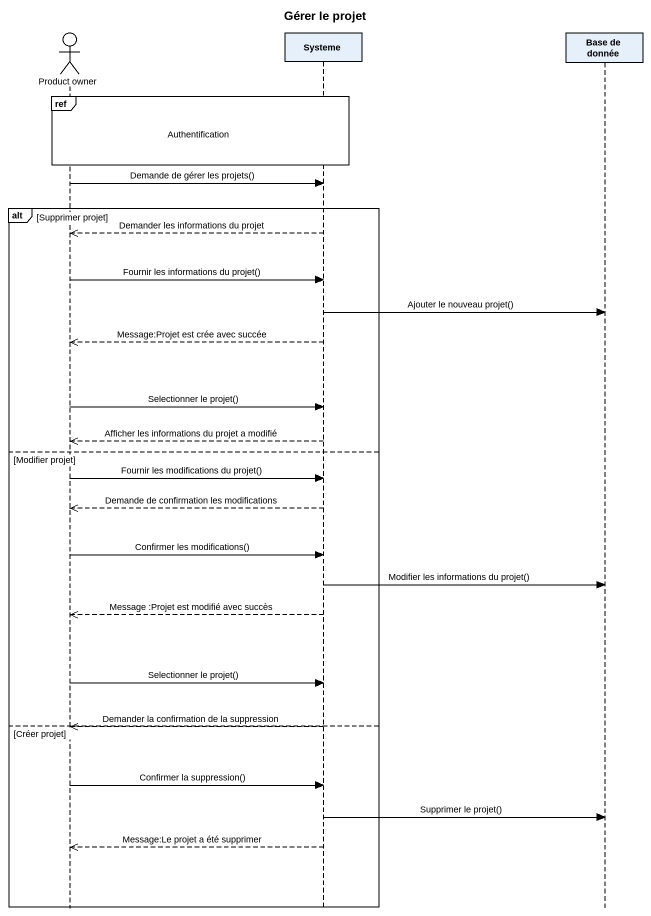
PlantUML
@startuml
title Gérer le projet
hide footbox
actor "Product owner" as Product_owner
participant Systeme
participant "Base de donnée" as Base_de_donnée

ref over Product_owner, Systeme : Authentification
Product_owner -> Systeme : Demande de gérer les projets()
alt Supprimer projet
  Systeme -->> Product_owner : Demander les informations du projet
  Product_owner -> Systeme : Fournir les informations du projet()
  Systeme -> Base_de_donnée : Ajouter le nouveau projet()
  Systeme -->> Product_owner : Message:Projet est crée avec succée
  Product_owner -> Systeme : Selectionner le projet()
  Systeme -->> Product_owner : Afficher les informations du projet a modifié
else Modifier projet
  Product_owner -> Systeme : Fournir les modifications du projet()
  Systeme -->> Product_owner : Demande de confirmation les modifications
  Product_owner -> Systeme : Confirmer les modifications()
  Systeme -> Base_de_donnée : Modifier les informations du projet()
  Systeme -->> Product_owner : Message :Projet est modifié avec succès
  Product_owner -> Systeme : Selectionner le projet()
else Créer projet
  Systeme -->> Product_owner : Demander la confirmation de la suppression
  Product_owner -> Systeme : Confirmer la suppression()
  Systeme -> Base_de_donnée : Supprimer le projet()
  Systeme -->> Product_owner : Message:Le projet a été supprimer
end
@enduml
